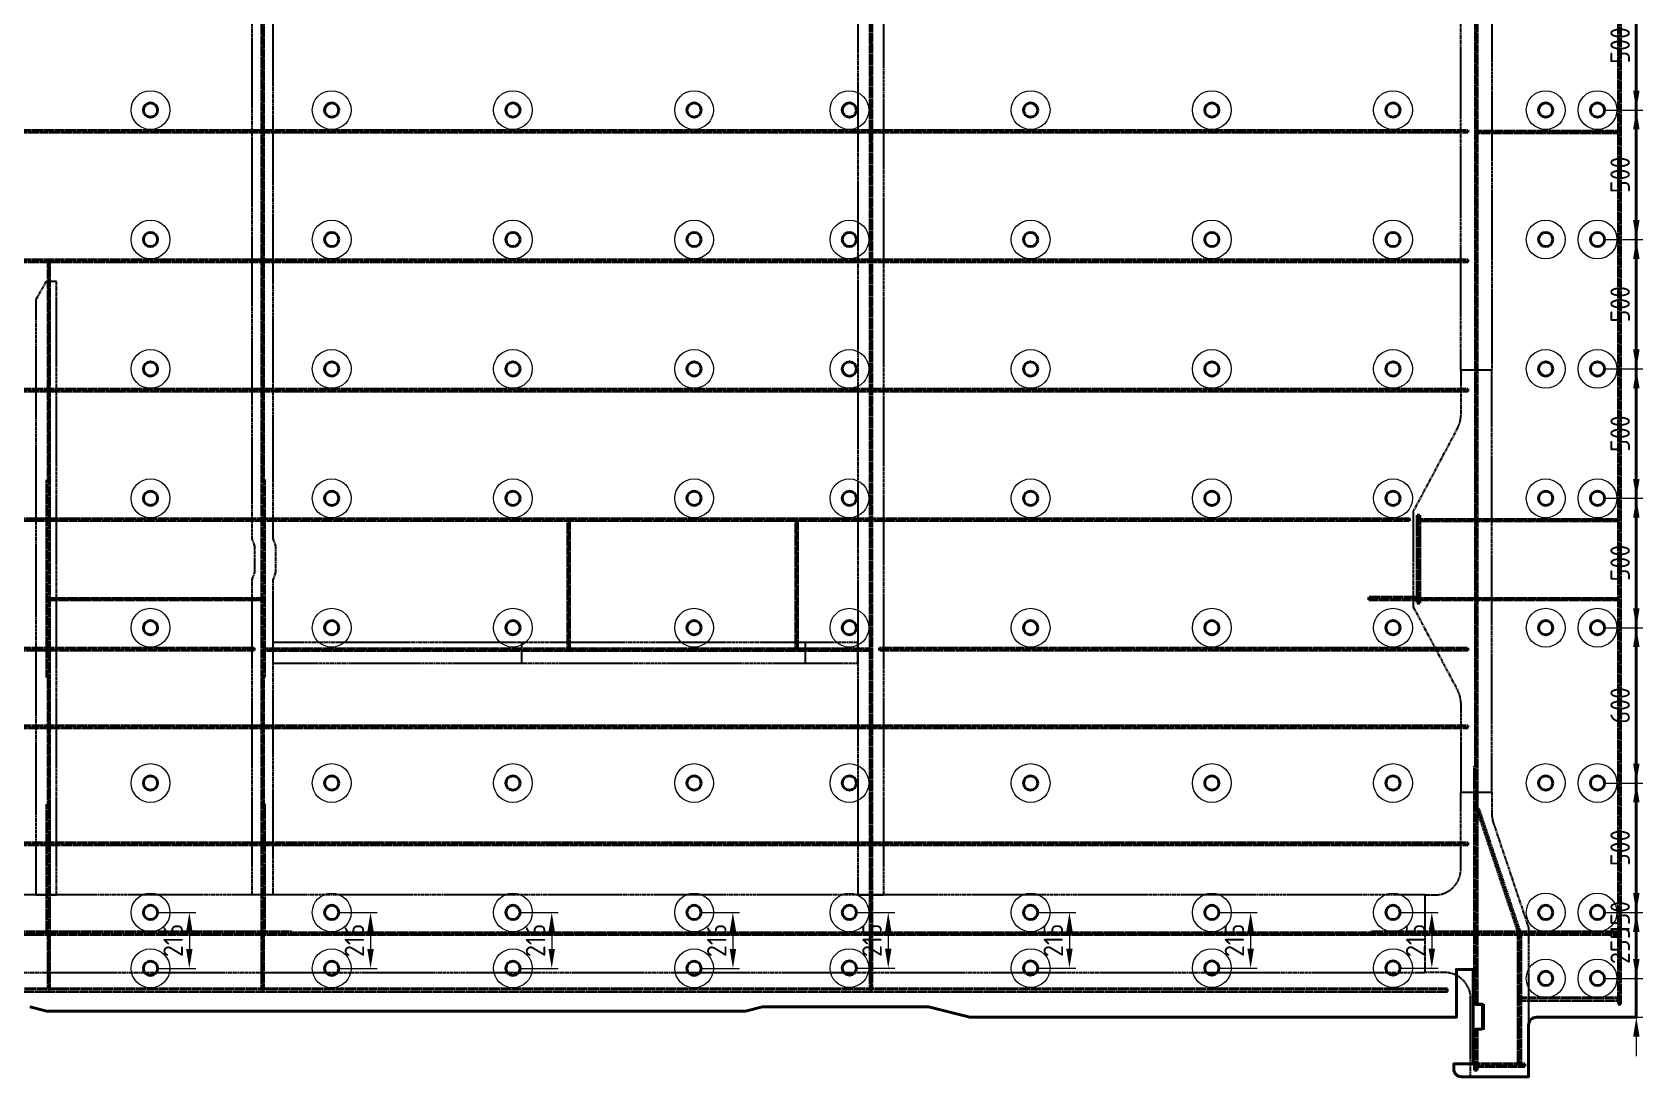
# Model space of a CAD drawing. Header units: millimetres. Extents: x -15442 to 12548, y -1071 to 35649.
# Drawn here: x -8719 to -2497, y -1071 to 2965 of the extents above; entities that cross this region are included whole.
import ezdxf

# ---------------------------------------------------------------- set-up
doc = ezdxf.new("R2010")
doc.units = ezdxf.units.MM
doc.linetypes.add('AM_ISO02W050', pattern=[7.5, 6, -1.5])
doc.linetypes.add('AM_ISO09W050', pattern=[22.5, 12, -1.5, 3, -1.5, 3, -1.5])
for name, color, linetype, lineweight in [('Mechanical-AM_0', 7, 'Continuous', 40), ('Mechanical-AM_11', 3, 'AM_ISO09W050', 25), ('Mechanical-AM_3', 6, 'AM_ISO02W050', 35), ('Mechanical-AM_9', 253, 'Continuous', 0)]:
    doc.layers.add(name, color=color, linetype=linetype, lineweight=lineweight)
doc.styles.get("Standard").update_dxf_attribs({"font": 'ISOCP.SHX'})
doc.dimstyles.new('AM_ISO', dxfattribs={"dimtxt": 3, "dimasz": 3, "dimexe": 1, "dimexo": 1, "dimgap": 1, "dimtad": 1, "dimdec": 0, "dimdsep": 46, "dimtxsty": 'Standard', "dimcen": 0, "dimclrd": 256, "dimclre": 256, "dimclrt": 2, "dimadec": 0, "dimazin": 2, "dimtp": 0.1, "dimtm": 0.1, "dimtfac": 0.71, "dimtdec": 0, "dimtmove": 0, "dimatfit": 3, "dimfxl": 1, "dimtzin": 0, "dimlwd": -1, "dimlwe": -1, "dimarcsym": 1})

# ---------------------------------------------------------------- blocks, each defined once
blk = doc.blocks.new('cover in closed box DN90xSCH40')
for points in [[(30, 51), (5, 51), (5, 45), (30, 45)], [(36, -48), (36, 48), (30, 48), (30, -48)], [(30, -45), (5, -45), (5, -51), (30, -51)]]:
    blk.add_lwpolyline(points, close=True)
for points in [[(5, 51), (2, 51), (5, 48)], [(30, 48), (30, 51), (33, 48)], [(5, -51), (5, -48), (2, -51)], [(30, -48), (30, -51), (33, -48)]]:
    blk.add_solid(points)
blk = doc.blocks.new('*D1979')
at = {"layer": 'Defpoints', "color": 0, "transparency": 16777216}
for p in [(-2672.1, -690.8), (-2522.1, -690.8), (-2672.1, -840.8)]:
    blk.add_point(p, dxfattribs=at)
at = {"layer": 'Mechanical-AM_9', "transparency": 16777216}
for p, q in [((-2522.1, -615.8), (-2522.1, -370.7)), ((-2647.1, -690.8), (-2497.1, -690.8)), ((-2522.1, -840.8), (-2522.1, -690.8)), ((-2647.1, -840.8), (-2497.1, -840.8)), ((-2522.1, -915.8), (-2522.1, -990.8))]:
    blk.add_line(p, q, dxfattribs=at)
for points in [[(-2534.6, -615.8), (-2509.6, -615.8), (-2522.1, -690.8)], [(-2534.6, -915.8), (-2509.6, -915.8), (-2522.1, -840.8)]]:
    blk.add_solid(points, dxfattribs=at)
at = {"layer": 'Mechanical-AM_9', "color": 2, "transparency": 16777216, "insert": (-2584.6, -455.7), "char_height": 75, "attachment_point": 5, "rotation": 90}
blk.add_mtext('150', dxfattribs=at)
blk = doc.blocks.new('*D1980')
at = {"layer": 'Defpoints', "color": 0, "transparency": 16777216}
for p in [(-2672.1, -435.8), (-2522.1, -435.8), (-2672.1, -690.8)]:
    blk.add_point(p, dxfattribs=at)
at = {"layer": 'Mechanical-AM_9', "transparency": 16777216}
for p, q in [((-2647.1, -435.8), (-2497.1, -435.8)), ((-2522.1, -615.8), (-2522.1, -510.8)), ((-2647.1, -690.8), (-2497.1, -690.8))]:
    blk.add_line(p, q, dxfattribs=at)
for points in [[(-2534.6, -510.8), (-2509.6, -510.8), (-2522.1, -435.8)], [(-2534.6, -615.8), (-2509.6, -615.8), (-2522.1, -690.8)]]:
    blk.add_solid(points, dxfattribs=at)
at = {"layer": 'Mechanical-AM_9', "color": 2, "transparency": 16777216, "insert": (-2584.6, -563.3), "char_height": 75, "attachment_point": 5, "rotation": 90}
blk.add_mtext('255', dxfattribs=at)
blk = doc.blocks.new('*D1981')
at = {"layer": 'Defpoints', "color": 0, "transparency": 16777216}
for p in [(-2672.1, 64.2), (-2522.1, 64.2), (-2672.1, -435.8)]:
    blk.add_point(p, dxfattribs=at)
at = {"layer": 'Mechanical-AM_9', "transparency": 16777216}
for p, q in [((-2647.1, 64.2), (-2497.1, 64.2)), ((-2522.1, -360.8), (-2522.1, -10.8)), ((-2647.1, -435.8), (-2497.1, -435.8))]:
    blk.add_line(p, q, dxfattribs=at)
for points in [[(-2534.6, -10.8), (-2509.6, -10.8), (-2522.1, 64.2)], [(-2534.6, -360.8), (-2509.6, -360.8), (-2522.1, -435.8)]]:
    blk.add_solid(points, dxfattribs=at)
at = {"layer": 'Mechanical-AM_9', "color": 2, "transparency": 16777216, "insert": (-2584.6, -185.8), "char_height": 75, "attachment_point": 5, "rotation": 90}
blk.add_mtext('500', dxfattribs=at)
blk = doc.blocks.new('*D1982')
at = {"layer": 'Defpoints', "color": 0, "transparency": 16777216}
for p in [(-2672.1, 664.2), (-2522.1, 664.2), (-2672.1, 64.2)]:
    blk.add_point(p, dxfattribs=at)
at = {"layer": 'Mechanical-AM_9', "transparency": 16777216}
for p, q in [((-2647.1, 664.2), (-2497.1, 664.2)), ((-2522.1, 139.2), (-2522.1, 589.2)), ((-2647.1, 64.2), (-2497.1, 64.2))]:
    blk.add_line(p, q, dxfattribs=at)
for points in [[(-2534.6, 589.2), (-2509.6, 589.2), (-2522.1, 664.2)], [(-2534.6, 139.2), (-2509.6, 139.2), (-2522.1, 64.2)]]:
    blk.add_solid(points, dxfattribs=at)
at = {"layer": 'Mechanical-AM_9', "color": 2, "transparency": 16777216, "insert": (-2584.6, 364.2), "char_height": 75, "attachment_point": 5, "rotation": 90}
blk.add_mtext('600', dxfattribs=at)
blk = doc.blocks.new('*D1983')
at = {"layer": 'Defpoints', "color": 0, "transparency": 16777216}
for p in [(-2672.1, 1164.2), (-2522.1, 1164.2), (-2672.1, 664.2)]:
    blk.add_point(p, dxfattribs=at)
at = {"layer": 'Mechanical-AM_9', "transparency": 16777216}
for p, q in [((-2647.1, 1164.2), (-2497.1, 1164.2)), ((-2522.1, 739.2), (-2522.1, 1089.2)), ((-2647.1, 664.2), (-2497.1, 664.2))]:
    blk.add_line(p, q, dxfattribs=at)
for points in [[(-2534.6, 1089.2), (-2509.6, 1089.2), (-2522.1, 1164.2)], [(-2534.6, 739.2), (-2509.6, 739.2), (-2522.1, 664.2)]]:
    blk.add_solid(points, dxfattribs=at)
at = {"layer": 'Mechanical-AM_9', "color": 2, "transparency": 16777216, "insert": (-2584.6, 914.2), "char_height": 75, "attachment_point": 5, "rotation": 90}
blk.add_mtext('500', dxfattribs=at)
blk = doc.blocks.new('*D1984')
at = {"layer": 'Defpoints', "color": 0, "transparency": 16777216}
for p in [(-2672.1, 1664.2), (-2522.1, 1664.2), (-2672.1, 1164.2)]:
    blk.add_point(p, dxfattribs=at)
at = {"layer": 'Mechanical-AM_9', "transparency": 16777216}
for p, q in [((-2647.1, 1664.2), (-2497.1, 1664.2)), ((-2522.1, 1239.2), (-2522.1, 1589.2)), ((-2647.1, 1164.2), (-2497.1, 1164.2))]:
    blk.add_line(p, q, dxfattribs=at)
for points in [[(-2534.6, 1589.2), (-2509.6, 1589.2), (-2522.1, 1664.2)], [(-2534.6, 1239.2), (-2509.6, 1239.2), (-2522.1, 1164.2)]]:
    blk.add_solid(points, dxfattribs=at)
at = {"layer": 'Mechanical-AM_9', "color": 2, "transparency": 16777216, "insert": (-2584.6, 1414.2), "char_height": 75, "attachment_point": 5, "rotation": 90}
blk.add_mtext('500', dxfattribs=at)
blk = doc.blocks.new('*D1985')
at = {"layer": 'Defpoints', "color": 0, "transparency": 16777216}
for p in [(-2672.1, 2164.2), (-2522.1, 2164.2), (-2672.1, 1664.2)]:
    blk.add_point(p, dxfattribs=at)
at = {"layer": 'Mechanical-AM_9', "transparency": 16777216}
for p, q in [((-2647.1, 2164.2), (-2497.1, 2164.2)), ((-2522.1, 1739.2), (-2522.1, 2089.2)), ((-2647.1, 1664.2), (-2497.1, 1664.2))]:
    blk.add_line(p, q, dxfattribs=at)
for points in [[(-2534.6, 2089.2), (-2509.6, 2089.2), (-2522.1, 2164.2)], [(-2534.6, 1739.2), (-2509.6, 1739.2), (-2522.1, 1664.2)]]:
    blk.add_solid(points, dxfattribs=at)
at = {"layer": 'Mechanical-AM_9', "color": 2, "transparency": 16777216, "insert": (-2584.6, 1914.2), "char_height": 75, "attachment_point": 5, "rotation": 90}
blk.add_mtext('500', dxfattribs=at)
blk = doc.blocks.new('*D1986')
at = {"layer": 'Defpoints', "color": 0, "transparency": 16777216}
for p in [(-2672.1, 2664.2), (-2522.1, 2664.2), (-2672.1, 2164.2)]:
    blk.add_point(p, dxfattribs=at)
at = {"layer": 'Mechanical-AM_9', "transparency": 16777216}
for p, q in [((-2647.1, 2664.2), (-2497.1, 2664.2)), ((-2522.1, 2239.2), (-2522.1, 2589.2)), ((-2647.1, 2164.2), (-2497.1, 2164.2))]:
    blk.add_line(p, q, dxfattribs=at)
for points in [[(-2534.6, 2589.2), (-2509.6, 2589.2), (-2522.1, 2664.2)], [(-2534.6, 2239.2), (-2509.6, 2239.2), (-2522.1, 2164.2)]]:
    blk.add_solid(points, dxfattribs=at)
at = {"layer": 'Mechanical-AM_9', "color": 2, "transparency": 16777216, "insert": (-2584.6, 2414.2), "char_height": 75, "attachment_point": 5, "rotation": 90}
blk.add_mtext('500', dxfattribs=at)
blk = doc.blocks.new('*D1987')
at = {"layer": 'Defpoints', "color": 0, "transparency": 16777216}
for p in [(-2672.1, 3164.2), (-2522.1, 3164.2), (-2672.1, 2664.2)]:
    blk.add_point(p, dxfattribs=at)
at = {"layer": 'Mechanical-AM_9', "transparency": 16777216}
for p, q in [((-2647.1, 3164.2), (-2497.1, 3164.2)), ((-2522.1, 2739.2), (-2522.1, 3089.2)), ((-2647.1, 2664.2), (-2497.1, 2664.2))]:
    blk.add_line(p, q, dxfattribs=at)
for points in [[(-2534.6, 3089.2), (-2509.6, 3089.2), (-2522.1, 3164.2)], [(-2534.6, 2739.2), (-2509.6, 2739.2), (-2522.1, 2664.2)]]:
    blk.add_solid(points, dxfattribs=at)
at = {"layer": 'Mechanical-AM_9', "color": 2, "transparency": 16777216, "insert": (-2584.6, 2914.2), "char_height": 75, "attachment_point": 5, "rotation": 90}
blk.add_mtext('500', dxfattribs=at)
blk = doc.blocks.new('*D2010')
at = {"layer": 'Defpoints', "color": 0, "transparency": 16777216}
for p in [(-8262.1, -435.8), (-8262.1, -651.8), (-8112.1, -651.8)]:
    blk.add_point(p, dxfattribs=at)
at = {"layer": 'Mechanical-AM_9', "transparency": 16777216}
for p, q in [((-8237.1, -435.8), (-8087.1, -435.8)), ((-8112.1, -510.8), (-8112.1, -576.8)), ((-8237.1, -651.8), (-8087.1, -651.8))]:
    blk.add_line(p, q, dxfattribs=at)
for points in [[(-8124.6, -510.8), (-8099.6, -510.8), (-8112.1, -435.8)], [(-8124.6, -576.8), (-8099.6, -576.8), (-8112.1, -651.8)]]:
    blk.add_solid(points, dxfattribs=at)
at = {"layer": 'Mechanical-AM_9', "color": 2, "transparency": 16777216, "insert": (-8174.6, -543.8), "char_height": 75, "attachment_point": 5, "rotation": 90}
blk.add_mtext('216', dxfattribs=at)
blk = doc.blocks.new('*D2011')
at = {"layer": 'Defpoints', "color": 0, "transparency": 16777216}
for p in [(-7562.1, -435.8), (-7562.1, -651.8), (-7412.1, -651.8)]:
    blk.add_point(p, dxfattribs=at)
at = {"layer": 'Mechanical-AM_9', "transparency": 16777216}
for p, q in [((-7537.1, -435.8), (-7387.1, -435.8)), ((-7412.1, -510.8), (-7412.1, -576.8)), ((-7537.1, -651.8), (-7387.1, -651.8))]:
    blk.add_line(p, q, dxfattribs=at)
for points in [[(-7424.6, -510.8), (-7399.6, -510.8), (-7412.1, -435.8)], [(-7424.6, -576.8), (-7399.6, -576.8), (-7412.1, -651.8)]]:
    blk.add_solid(points, dxfattribs=at)
at = {"layer": 'Mechanical-AM_9', "color": 2, "transparency": 16777216, "insert": (-7474.6, -543.8), "char_height": 75, "attachment_point": 5, "rotation": 90}
blk.add_mtext('216', dxfattribs=at)
blk = doc.blocks.new('*D2012')
at = {"layer": 'Defpoints', "color": 0, "transparency": 16777216}
for p in [(-6862.1, -435.8), (-6862.1, -651.8), (-6712.1, -651.8)]:
    blk.add_point(p, dxfattribs=at)
at = {"layer": 'Mechanical-AM_9', "transparency": 16777216}
for p, q in [((-6837.1, -435.8), (-6687.1, -435.8)), ((-6712.1, -510.8), (-6712.1, -576.8)), ((-6837.1, -651.8), (-6687.1, -651.8))]:
    blk.add_line(p, q, dxfattribs=at)
for points in [[(-6724.6, -510.8), (-6699.6, -510.8), (-6712.1, -435.8)], [(-6724.6, -576.8), (-6699.6, -576.8), (-6712.1, -651.8)]]:
    blk.add_solid(points, dxfattribs=at)
at = {"layer": 'Mechanical-AM_9', "color": 2, "transparency": 16777216, "insert": (-6774.6, -543.8), "char_height": 75, "attachment_point": 5, "rotation": 90}
blk.add_mtext('216', dxfattribs=at)
blk = doc.blocks.new('*D2013')
at = {"layer": 'Defpoints', "color": 0, "transparency": 16777216}
for p in [(-6162.1, -435.8), (-6162.1, -651.8), (-6012.1, -651.8)]:
    blk.add_point(p, dxfattribs=at)
at = {"layer": 'Mechanical-AM_9', "transparency": 16777216}
for p, q in [((-6137.1, -435.8), (-5987.1, -435.8)), ((-6012.1, -510.8), (-6012.1, -576.8)), ((-6137.1, -651.8), (-5987.1, -651.8))]:
    blk.add_line(p, q, dxfattribs=at)
for points in [[(-6024.6, -510.8), (-5999.6, -510.8), (-6012.1, -435.8)], [(-6024.6, -576.8), (-5999.6, -576.8), (-6012.1, -651.8)]]:
    blk.add_solid(points, dxfattribs=at)
at = {"layer": 'Mechanical-AM_9', "color": 2, "transparency": 16777216, "insert": (-6074.6, -543.8), "char_height": 75, "attachment_point": 5, "rotation": 90}
blk.add_mtext('216', dxfattribs=at)
blk = doc.blocks.new('*D2014')
at = {"layer": 'Defpoints', "color": 0, "transparency": 16777216}
for p in [(-5562.1, -435.8), (-5562.1, -650.8), (-5412.1, -650.8)]:
    blk.add_point(p, dxfattribs=at)
at = {"layer": 'Mechanical-AM_9', "transparency": 16777216}
for p, q in [((-5537.1, -435.8), (-5387.1, -435.8)), ((-5412.1, -510.8), (-5412.1, -575.8)), ((-5537.1, -650.8), (-5387.1, -650.8))]:
    blk.add_line(p, q, dxfattribs=at)
for points in [[(-5424.6, -510.8), (-5399.6, -510.8), (-5412.1, -435.8)], [(-5424.6, -575.8), (-5399.6, -575.8), (-5412.1, -650.8)]]:
    blk.add_solid(points, dxfattribs=at)
at = {"layer": 'Mechanical-AM_9', "color": 2, "transparency": 16777216, "insert": (-5474.6, -543.3), "char_height": 75, "attachment_point": 5, "rotation": 90}
blk.add_mtext('215', dxfattribs=at)
blk = doc.blocks.new('*D2015')
at = {"layer": 'Defpoints', "color": 0, "transparency": 16777216}
for p in [(-4862.1, -435.8), (-4862.1, -650.8), (-4712.1, -650.8)]:
    blk.add_point(p, dxfattribs=at)
at = {"layer": 'Mechanical-AM_9', "transparency": 16777216}
for p, q in [((-4837.1, -435.8), (-4687.1, -435.8)), ((-4712.1, -510.8), (-4712.1, -575.8)), ((-4837.1, -650.8), (-4687.1, -650.8))]:
    blk.add_line(p, q, dxfattribs=at)
for points in [[(-4724.6, -510.8), (-4699.6, -510.8), (-4712.1, -435.8)], [(-4724.6, -575.8), (-4699.6, -575.8), (-4712.1, -650.8)]]:
    blk.add_solid(points, dxfattribs=at)
at = {"layer": 'Mechanical-AM_9', "color": 2, "transparency": 16777216, "insert": (-4774.6, -543.3), "char_height": 75, "attachment_point": 5, "rotation": 90}
blk.add_mtext('215', dxfattribs=at)
blk = doc.blocks.new('*D2016')
at = {"layer": 'Defpoints', "color": 0, "transparency": 16777216}
for p in [(-4162.1, -435.8), (-4162.1, -650.8), (-4012.1, -650.8)]:
    blk.add_point(p, dxfattribs=at)
at = {"layer": 'Mechanical-AM_9', "transparency": 16777216}
for p, q in [((-4137.1, -435.8), (-3987.1, -435.8)), ((-4012.1, -510.8), (-4012.1, -575.8)), ((-4137.1, -650.8), (-3987.1, -650.8))]:
    blk.add_line(p, q, dxfattribs=at)
for points in [[(-4024.6, -510.8), (-3999.6, -510.8), (-4012.1, -435.8)], [(-4024.6, -575.8), (-3999.6, -575.8), (-4012.1, -650.8)]]:
    blk.add_solid(points, dxfattribs=at)
at = {"layer": 'Mechanical-AM_9', "color": 2, "transparency": 16777216, "insert": (-4074.6, -543.3), "char_height": 75, "attachment_point": 5, "rotation": 90}
blk.add_mtext('215', dxfattribs=at)
blk = doc.blocks.new('*D2017')
at = {"layer": 'Defpoints', "color": 0, "transparency": 16777216}
for p in [(-3462.1, -435.8), (-3462.1, -650.8), (-3312.1, -650.8)]:
    blk.add_point(p, dxfattribs=at)
at = {"layer": 'Mechanical-AM_9', "transparency": 16777216}
for p, q in [((-3437.1, -435.8), (-3287.1, -435.8)), ((-3312.1, -510.8), (-3312.1, -575.8)), ((-3437.1, -650.8), (-3287.1, -650.8))]:
    blk.add_line(p, q, dxfattribs=at)
for points in [[(-3324.6, -510.8), (-3299.6, -510.8), (-3312.1, -435.8)], [(-3324.6, -575.8), (-3299.6, -575.8), (-3312.1, -650.8)]]:
    blk.add_solid(points, dxfattribs=at)
at = {"layer": 'Mechanical-AM_9', "color": 2, "transparency": 16777216, "insert": (-3374.6, -543.3), "char_height": 75, "attachment_point": 5, "rotation": 90}
blk.add_mtext('215', dxfattribs=at)
blk = doc.blocks.new('PNL_01_2_3_L.H_3', base_point=(-15292.1, -1070.8))
for centre in [(-8262.1, 2664.2), (-7562.1, 2664.2), (-6862.1, 2664.2), (-6162.1, 2664.2), (-5562.1, 2664.2), (-4862.1, 2664.2), (-4162.1, 2664.2), (-3462.1, 2664.2), (-2872.1, 2664.2), (-2672.1, 2664.2), (-8262.1, 2164.2), (-7562.1, 2164.2), (-6862.1, 2164.2), (-6162.1, 2164.2), (-5562.1, 2164.2), (-4862.1, 2164.2), (-4162.1, 2164.2), (-3462.1, 2164.2), (-2872.1, 2164.2), (-2672.1, 2164.2), (-8262.1, 1664.2), (-7562.1, 1664.2), (-6862.1, 1664.2), (-6162.1, 1664.2), (-5562.1, 1664.2), (-4862.1, 1664.2), (-4162.1, 1664.2), (-3462.1, 1664.2), (-2872.1, 1664.2), (-2672.1, 1664.2), (-8262.1, 1164.2), (-7562.1, 1164.2), (-6862.1, 1164.2), (-6162.1, 1164.2), (-5562.1, 1164.2), (-4862.1, 1164.2), (-4162.1, 1164.2), (-3462.1, 1164.2), (-2872.1, 1164.2), (-2672.1, 1164.2), (-8262.1, 664.2), (-7562.1, 664.2), (-6862.1, 664.2), (-6162.1, 664.2), (-5562.1, 664.2), (-4862.1, 664.2), (-4162.1, 664.2), (-3462.1, 664.2), (-2872.1, 664.2), (-2672.1, 664.2), (-8262.1, 64.2), (-7562.1, 64.2), (-6862.1, 64.2), (-6162.1, 64.2), (-5562.1, 64.2), (-4862.1, 64.2), (-4162.1, 64.2), (-3462.1, 64.2), (-2872.1, 64.2), (-2672.1, 64.2), (-2872.1, -435.8), (-2672.1, -435.8), (-2872.1, -690.8), (-2672.1, -690.8)]:
    blk.add_circle(centre, 27.5)
at = {"color": 4}
for centre in [(-8262.1, -435.8), (-7562.1, -435.8), (-6862.1, -435.8), (-6162.1, -435.8), (-5562.1, -435.8), (-4862.1, -435.8), (-4162.1, -435.8), (-3462.1, -435.8), (-8262.1, -651.8), (-7562.1, -651.8), (-6862.1, -651.8), (-6162.1, -651.8), (-5562.1, -650.8), (-4862.1, -650.8), (-4162.1, -650.8), (-3462.1, -650.8)]:
    blk.add_circle(centre, 27.5, dxfattribs=at)
at = {"layer": 'Mechanical-AM_9'}
for centre in [(-8262.1, 2664.2), (-7562.1, 2664.2), (-6862.1, 2664.2), (-6162.1, 2664.2), (-5562.1, 2664.2), (-4862.1, 2664.2), (-4162.1, 2664.2), (-3462.1, 2664.2), (-2872.1, 2664.2), (-2672.1, 2664.2), (-8262.1, 2164.2), (-7562.1, 2164.2), (-6862.1, 2164.2), (-6162.1, 2164.2), (-5562.1, 2164.2), (-4862.1, 2164.2), (-4162.1, 2164.2), (-3462.1, 2164.2), (-2872.1, 2164.2), (-2672.1, 2164.2), (-8262.1, 1664.2), (-7562.1, 1664.2), (-6862.1, 1664.2), (-6162.1, 1664.2), (-5562.1, 1664.2), (-4862.1, 1664.2), (-4162.1, 1664.2), (-3462.1, 1664.2), (-2872.1, 1664.2), (-2672.1, 1664.2), (-8262.1, 1164.2), (-7562.1, 1164.2), (-6862.1, 1164.2), (-6162.1, 1164.2), (-5562.1, 1164.2), (-4862.1, 1164.2), (-4162.1, 1164.2), (-3462.1, 1164.2), (-2872.1, 1164.2), (-2672.1, 1164.2), (-8262.1, 664.2), (-7562.1, 664.2), (-6862.1, 664.2), (-6162.1, 664.2), (-5562.1, 664.2), (-4862.1, 664.2), (-4162.1, 664.2), (-3462.1, 664.2), (-2872.1, 664.2), (-2672.1, 664.2), (-8262.1, 64.2), (-7562.1, 64.2), (-6862.1, 64.2), (-6162.1, 64.2), (-5562.1, 64.2), (-4862.1, 64.2), (-4162.1, 64.2), (-3462.1, 64.2), (-2872.1, 64.2), (-2672.1, 64.2), (-8262.1, -435.8), (-7562.1, -435.8), (-6862.1, -435.8), (-6162.1, -435.8), (-5562.1, -435.8), (-4862.1, -435.8), (-4162.1, -435.8), (-3462.1, -435.8), (-2872.1, -435.8), (-2672.1, -435.8), (-8262.1, -651.8), (-7562.1, -651.8), (-6862.1, -651.8), (-6162.1, -651.8), (-5562.1, -650.8), (-4862.1, -650.8), (-4162.1, -650.8), (-3462.1, -650.8), (-2872.1, -690.8), (-2672.1, -690.8)]:
    blk.add_circle(centre, 75, dxfattribs=at)
for p1, p2, distance, picture, middle in [((-2672.1, 2664.2), (-2672.1, 3164.2), -150, '*D1987', (-2584.6, 2914.2)), ((-2672.1, 2164.2), (-2672.1, 2664.2), -150, '*D1986', (-2584.6, 2414.2)), ((-2672.1, 1664.2), (-2672.1, 2164.2), -150, '*D1985', (-2584.6, 1914.2)), ((-2672.1, 1164.2), (-2672.1, 1664.2), -150, '*D1984', (-2584.6, 1414.2)), ((-2672.1, 664.2), (-2672.1, 1164.2), -150, '*D1983', (-2584.6, 914.2)), ((-2672.1, 64.2), (-2672.1, 664.2), -150, '*D1982', (-2584.6, 364.2)), ((-2672.1, -435.8), (-2672.1, 64.2), -150, '*D1981', (-2584.6, -185.8)), ((-2672.1, -840.8), (-2672.1, -690.8), -150, '*D1979', (-2584.6, -455.7)), ((-8262.1, -435.8), (-8262.1, -651.8), 150, '*D2010', (-8174.6, -543.8)), ((-7562.1, -435.8), (-7562.1, -651.8), 150, '*D2011', (-7474.6, -543.8)), ((-6862.1, -435.8), (-6862.1, -651.8), 150, '*D2012', (-6774.6, -543.8)), ((-6162.1, -435.8), (-6162.1, -651.8), 150, '*D2013', (-6074.6, -543.8)), ((-5562.1, -435.8), (-5562.1, -650.8), 150, '*D2014', (-5474.6, -543.3)), ((-4862.1, -435.8), (-4862.1, -650.8), 150, '*D2015', (-4774.6, -543.3)), ((-4162.1, -435.8), (-4162.1, -650.8), 150, '*D2016', (-4074.6, -543.3)), ((-3462.1, -435.8), (-3462.1, -650.8), 150, '*D2017', (-3374.6, -543.3)), ((-2672.1, -690.8), (-2672.1, -435.8), -150, '*D1980', (-2584.6, -563.3))]:
    dim = blk.add_aligned_dim(p1=p1, p2=p2, distance=distance, dimstyle='AM_ISO', override={"dimscale": 25}, dxfattribs=at)
    dim.commit()
    dim.dimension.update_dxf_attribs({"geometry": picture, "text_midpoint": middle})

msp = doc.modelspace()

# ---------------------------------------------------------------- linework, layer by layer
at = {"layer": 'Mechanical-AM_0'}
msp.add_lwpolyline([(-8728.1, -800.8), (-8663.1, -816.8), (-5963.1, -816.8), (-5898.1, -800.8), (-5257.1, -800.8), (-5097.1, -840.8), (-3217.1, -840.8), (-3217.1, -656.2), (-3152.1, -656.2), (-3152.1, -1021.2), (-3227.1, -1021.2), (-3227.1, -1040.8, 0.414214), (-3197.1, -1070.8), (-2938.1, -1070.8), (-2938.1, -870.8, -0.41421), (-2908.1, -840.8), (-2522.1, -840.8), (-2522.1, 9669.2)], format="xyb", dxfattribs=at)
at = {"layer": 'Mechanical-AM_0', "linetype": 'AM_ISO02W050'}
for points in [[(-5482.1, -515.2), (-5476.1, -515.2), (-5476.1, 9570.7), (-5482.1, 9570.7)], [(-7832.1, 1236.7), (-7826.1, 1236.7), (-7826.1, 8966.7), (-7832.1, 8966.7)], [(-3143.1, 129.7), (-3137.1, 129.7), (-3137.1, 8994.7), (-3143.1, 8994.7)], [(-3137.1, 2576.7), (-2592.1, 2576.7), (-2592.1, 2582.7), (-3137.1, 2582.7)], [(-8658.1, 2076.7), (-8652.1, 2076.7), (-8652.1, 1236.7), (-8658.1, 1236.7)], [(-8662.1, 1236.7), (-8652.1, 1236.7), (-8652.1, 472.3), (-8662.1, 472.3)], [(-7832.1, 1236.7), (-7822.1, 1236.7), (-7822.1, 472.3), (-7832.1, 472.3)], [(-6650.1, 1076.7), (-6644.1, 1076.7), (-6644.1, 582.7), (-6650.1, 582.7)], [(-5769.1, 1076.7), (-5763.1, 1076.7), (-5763.1, 582.7), (-5769.1, 582.7)], [(-3358.6, 1099.7), (-3368.6, 1099.7), (-3368.6, 758.7), (-3358.6, 758.7)], [(-3143.1, 1076.7), (-3358.6, 1076.7), (-3358.6, 1082.7), (-3143.1, 1082.7)], [(-3137.1, 1076.7), (-2592.1, 1076.7), (-2592.1, 1082.7), (-3137.1, 1082.7)], [(-8652.1, 771.7), (-8652.1, 777.7), (-7832.1, 777.7), (-7832.1, 771.7)], [(-3556.1, 771.7), (-3368.6, 771.7), (-3368.6, 781.7), (-3556.1, 781.7)], [(-3143.1, 771.7), (-3358.6, 771.7), (-3358.6, 777.7), (-3143.1, 777.7)], [(-3137.1, 771.7), (-2592.1, 771.7), (-2592.1, 777.7), (-3137.1, 777.7)], [(-7822.1, 576.7), (-5482.1, 576.7), (-5482.1, 582.7), (-7822.1, 582.7)], [(-8658.1, 472.3), (-8652.1, 472.3), (-8652.1, -16.2), (-8658.1, -16.2)], [(-7832.1, 472.3), (-7826.1, 472.3), (-7826.1, -16.2), (-7832.1, -16.2)], [(-3137.1, 129.7), (-3147.1, 129.7), (-3147.1, -787.8), (-3137.1, -787.8)], [(-8662.1, -16.2), (-8652.1, -16.2), (-8652.1, -511.2), (-8662.1, -511.2)], [(-7832.1, -16.2), (-7822.1, -16.2), (-7822.1, -511.2), (-7832.1, -511.2)], [(-2972.7, -508.7), (-3131.7, -34.7), (-3137.1, -37.2), (-2978.1, -511.2)], [(-8767.1, -521.2), (-7717.1, -521.2), (-7717.1, -511.2), (-8767.1, -511.2)], [(-8652.1, -521.2), (-8658.1, -521.2), (-8658.1, -730.8), (-8652.1, -730.8)], [(-7826.1, -521.2), (-7832.1, -521.2), (-7832.1, -730.8), (-7826.1, -730.8)], [(-3547.6, -515.2), (-7717.1, -515.2), (-7717.1, -521.2), (-3547.6, -521.2)], [(-5482.1, -730.8), (-5476.1, -730.8), (-5476.1, -521.2), (-5482.1, -521.2)], [(-3547.6, -521.2), (-3147.1, -521.2), (-3147.1, -511.2), (-3547.6, -511.2)], [(-3137.1, -521.2), (-2592.1, -521.2), (-2592.1, -511.2), (-3137.1, -511.2)], [(-2978.1, -1020.8), (-2968.1, -1020.8), (-2968.1, -521.2), (-2978.1, -521.2)], [(-3137.1, -1045.8), (-3147.1, -1045.8), (-3147.1, -889.8), (-3137.1, -889.8)], [(-2953.1, -1030.8), (-3137.1, -1030.8), (-3137.1, -1020.8), (-2953.1, -1020.8)]]:
    msp.add_lwpolyline(points, close=True, dxfattribs=at)
at = {"layer": 'Mechanical-AM_11', "color": 4}
for p, q in [((-6828.7, 606.7), (-6828.7, 526.7)), ((-5733.6, 606.7), (-5733.6, 526.7))]:
    msp.add_line(p, q, dxfattribs=at)
at = {"layer": 'Mechanical-AM_11', "color": 3}
for points in [[(-7789.1, 849.2), (-7789.1, -368.2), (-7869.1, -368.2), (-7869.1, 849.2), (-7859.1, 879.2), (-7859.1, 979.2), (-7869.1, 1009.2), (-7869.1, 9453.7), (-7789.1, 9453.7), (-7789.1, 1009.2), (-7779.1, 979.2), (-7779.1, 879.2)], [(-5429.1, 9423.7), (-5529.1, 9423.7), (-5529.1, -368.2), (-5429.1, -368.2)], [(-3200.1, 8944.7), (-3080.1, 8944.7), (-3080.1, 1659.7), (-3200.1, 1659.7)], [(-8705.1, -368.2), (-8625.1, -368.2), (-8625.1, 1968), (-8625.1, 2001.7), (-8665.3, 2001.7), (-8705.1, 1932.7)], [(-7789.1, 526.7), (-5529.1, 526.7), (-5529.1, 606.7), (-7789.1, 606.7)], [(-3337.6, -368.2), (-14487.6, -368.2), (-14487.6, -668.2), (-3337.6, -668.2)]]:
    msp.add_lwpolyline(points, close=True, dxfattribs=at)
msp.add_lwpolyline([(-3383.6, 743.7), (-3211.8, 420.8, -0.122826), (-3200.1, 373.8), (-3200.1, 28.7), (-3080.1, 28.7), (-3080.1, 1659.7), (-3200.1, 1659.7), (-3200.1, 1484.7, -0.122826), (-3211.8, 1437.7), (-3383.6, 1114.7), (-3383.6, 743.7)], format="xyb", dxfattribs=at)
msp.add_lwpolyline([(-2938.1, -496.2), (-2938.1, -1070.8), (-3162.1, -1070.8), (-3162.1, -768.2, 0.414214), (-3262.1, -668.2), (-3337.6, -668.2), (-3337.6, -368.2), (-3300.1, -368.2, 0.414214), (-3200.1, -268.2), (-3200.1, 28.7), (-3080.1, 28.7), (-3080.1, -56.6, 0.081085), (-3074.9, -88.4)], format="xyb", close=True, dxfattribs=at)
at = {"layer": 'Mechanical-AM_3', "color": 30, "linetype": 'AM_ISO02W050'}
for points in [[(-2582.1, 9591.7), (-2592.1, 9591.7), (-2592.1, -790.8), (-2582.1, -790.8)], [(-3173.1, 2577.2), (-14691.1, 2577.2), (-14691.1, 2587.2), (-3173.1, 2587.2)], [(-3173.1, 2076.7), (-14691.1, 2076.7), (-14691.1, 2086.7), (-3173.1, 2086.7)], [(-3173.1, 1576.7), (-14691.1, 1576.7), (-14691.1, 1586.7), (-3173.1, 1586.7)], [(-3398.6, 1076.7), (-14465.6, 1076.7), (-14465.6, 1086.7), (-3398.6, 1086.7)], [(-7862.1, 576.7), (-14691.1, 576.7), (-14691.1, 586.7), (-7862.1, 586.7)], [(-3173.1, 576.7), (-5446.1, 576.7), (-5446.1, 586.7), (-3173.1, 586.7)], [(-3173.1, 276.7), (-14691.1, 276.7), (-14691.1, 286.7), (-3173.1, 286.7)], [(-3173.1, -176.2), (-14691.1, -176.2), (-14691.1, -166.2), (-3173.1, -166.2)], [(-14612.1, -740.7), (-3252.1, -740.7), (-3252.1, -730.8), (-14612.1, -730.8)]]:
    msp.add_lwpolyline(points, close=True, dxfattribs=at)
at = {"layer": 'Mechanical-AM_3', "color": 6, "linetype": 'AM_ISO02W050'}
msp.add_lwpolyline([(-2968.1, -775.8), (-2592.1, -775.8), (-2592.1, -765.8), (-2968.1, -765.8)], close=True, dxfattribs=at)

# ---------------------------------------------------------------- block references
at = {"xscale": -1, "rotation": 180}
msp.add_blockref('cover in closed box DN90xSCH40', (-3147.1, -838.8), dxfattribs=at)
at = {"layer": 'Mechanical-AM_0'}
msp.add_blockref('PNL_01_2_3_L.H_3', (-15292.1, -1070.8), dxfattribs=at)

doc.saveas('drawing.dxf')
